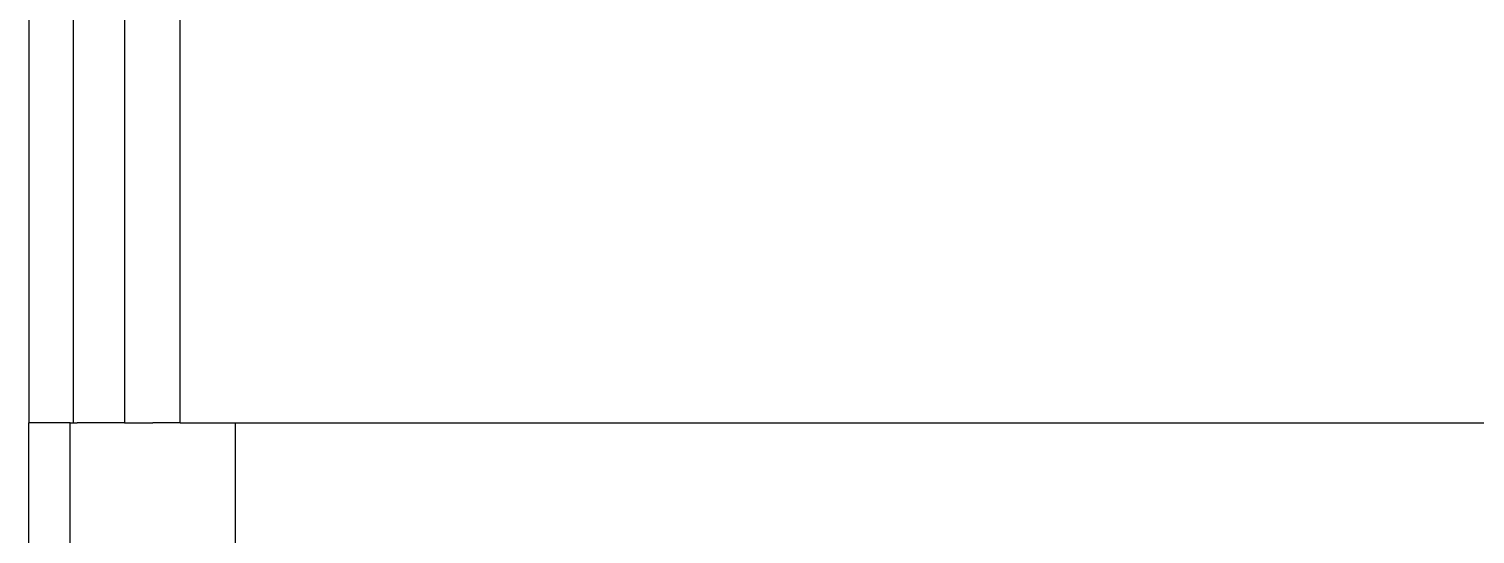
# Model space of a CAD drawing. Header units: millimetres. Extents: x 153 to 4750, y 92 to 3343.
# Drawn here: x 423.4 to 528.5, y 1810.5 to 1847.2 of the extents above; entities that cross this region are included whole.
import ezdxf

# ---------------------------------------------------------------- set-up
doc = ezdxf.new("R2010")
doc.units = ezdxf.units.MM

msp = doc.modelspace()

# ---------------------------------------------------------------- linework, layer by layer
for p, q in [((423.38, 1913.62), (423.38, 1818.62)), ((426.6, 1913.62), (426.6, 1818.62)), ((430.33, 1913.62), (430.33, 1818.62)), ((434.38, 1818.62), (434.38, 1913.62)), ((423.56, 1818.62), (423.38, 1818.62)), ((423.38, 1085.69), (423.38, 1818.62)), ((424.15, 1818.62), (423.56, 1818.62)), ((425.17, 1818.62), (424.15, 1818.62)), ((426.38, 1818.62), (425.17, 1818.62)), ((426.38, 1084.62), (426.38, 1818.62)), ((426.38, 1818.62), (426.6, 1818.62)), ((426.6, 1818.62), (426.88, 1818.62)), ((428.36, 1818.62), (426.88, 1818.62)), ((430.33, 1818.62), (428.36, 1818.62)), ((430.33, 1818.62), (432.38, 1818.62)), ((434.38, 1818.62), (432.38, 1818.62)), ((434.38, 1818.62), (438.38, 1818.62)), ((438.38, 1818.62), (438.38, 1176.62)), ((438.38, 1818.62), (438.55, 1818.62)), ((438.55, 1818.62), (439.08, 1818.62)), ((439.08, 1818.62), (440.01, 1818.62)), ((440.01, 1818.62), (441.31, 1818.62)), ((441.31, 1818.62), (442.91, 1818.62)), ((442.91, 1818.62), (444.7, 1818.62)), ((444.7, 1818.62), (446.56, 1818.62)), ((446.56, 1818.62), (448.38, 1818.62)), ((448.38, 1818.62), (643.38, 1818.62))]:
    msp.add_line(p, q)

doc.saveas('drawing.dxf')
